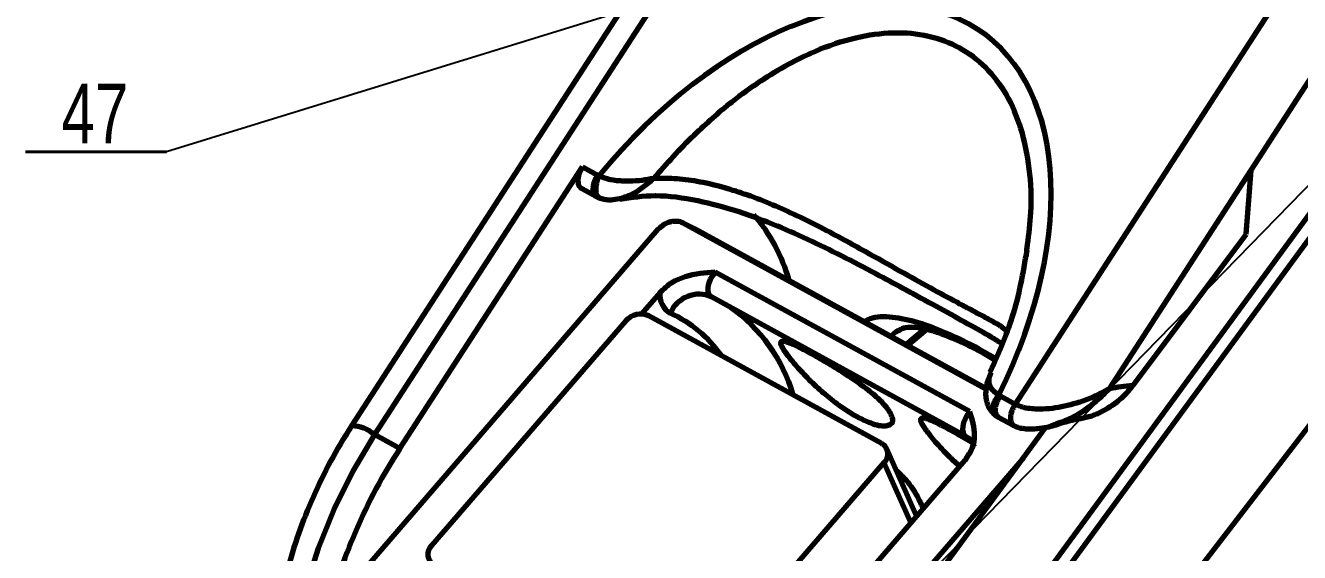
# Model space of a CAD drawing. Header units: millimetres. Extents: x -419 to 9215, y 1224 to 3301.
# Drawn here: x 193.9 to 268.4, y 2706.9 to 2737.7 of the extents above; entities that cross this region are included whole.
import ezdxf

# ---------------------------------------------------------------- set-up
doc = ezdxf.new("R2010")
doc.units = ezdxf.units.MM
for name, color, linetype, lineweight in [('Chu', 241, 'Continuous', 35), ('KHUNG_TEN', 7, 'Continuous', 35), ('Net 0.35', 20, 'Continuous', 35), ('Net 0.7', 7, 'Continuous', 70)]:
    doc.layers.add(name, color=color, linetype=linetype, lineweight=lineweight)
doc.styles.add('SLDTEXTSTYLE11', font='TXT', dxfattribs={"width": 0.75})
doc.styles.get("Standard").update_dxf_attribs({"font": 'arial.ttf'})
doc.dimstyles.new('SLDDIMSTYLE0', dxfattribs={"dimtxt": 0.18, "dimasz": 3.302, "dimexe": 0, "dimexo": 0.0625, "dimgap": 0, "dimtad": 0, "dimtih": 1, "dimtoh": 1, "dimdec": 0, "dimrnd": 1e-09, "dimzin": 0, "dimdsep": 46, "dimtxsty": 'Standard', "dimsah": 1, "dimcen": 0.09, "dimadec": 0, "dimazin": 0, "dimtfac": 3.302, "dimtdec": 0, "dimtofl": 0, "dimtmove": 0, "dimatfit": 3, "dimfxl": 1, "dimfrac": 2, "dimtolj": 1, "dimtzin": 0, "dimarcsym": 0})
doc.dimstyles.new('SLDDIMSTYLE1', dxfattribs={"dimtxt": 0.18, "dimasz": 1.016, "dimexe": 0, "dimexo": 0.0625, "dimgap": 0, "dimtad": 0, "dimtih": 1, "dimtoh": 1, "dimdec": 0, "dimrnd": 1e-09, "dimzin": 0, "dimdsep": 46, "dimtxsty": 'Standard', "dimblk1": 'DOT', "dimblk2": 'DOT', "dimsah": 1, "dimcen": 0.09, "dimadec": 0, "dimazin": 0, "dimtfac": 1.016, "dimtdec": 0, "dimtofl": 0, "dimtmove": 0, "dimatfit": 3, "dimldrblk": 'DOT', "dimfxl": 1, "dimfrac": 2, "dimtolj": 1, "dimtzin": 0, "dimarcsym": 0})

# ---------------------------------------------------------------- blocks, each defined once
blk = doc.blocks.new('SW_NOTE_0_6')
at = {"layer": 'KHUNG_TEN', "color": 0}
for p, q in [((-8.253, 0), (0, 0)), ((0, 0), (-8.253, 0)), ((-8.253, 0), (0, 0)), ((0, 0), (-8.253, 0)), ((-8.253, 0), (0, 0)), ((0, 0), (-8.253, 0))]:
    blk.add_line(p, q, dxfattribs=at)
at = {"layer": 'KHUNG_TEN', "color": 0, "insert": (-4.197, 3.985), "char_height": 3.5, "attachment_point": 2, "style": 'SLDTEXTSTYLE11'}
blk.add_mtext('47', dxfattribs=at)
blk = doc.blocks.new('_Dot')
at = {"color": 0, "linetype": 'ByBlock', "lineweight": -2}
blk.add_line((-0.5, 0), (-1, 0), dxfattribs=at)
at = {"color": 0, "linetype": 'ByBlock', "const_width": 0.5}
blk.add_lwpolyline([(-0.25, 0, 1), (0.25, 0, 1)], format="xyb", close=True, dxfattribs=at)

msp = doc.modelspace()

# ---------------------------------------------------------------- linework, layer by layer
at = {"layer": 'Net 0.7', "color": 7, "linetype": 'Continuous', "lineweight": 70}
for p, q in [((257.001, 2782.263), (212.992, 2714.32)), ((258.338, 2781.748), (214.329, 2713.804)), ((285.12, 2767.048), (251.786, 2715.583)), ((265.584, 2729.276), (282.863, 2755.954)), ((279.267, 2740.727), (246.754, 2696.375)), ((278.033, 2737.619), (250.004, 2699.385)), ((215.817, 2712.988), (226.491, 2729.467)), ((226.491, 2729.467), (227.37, 2728.985)), ((257.3, 2716.487), (265.584, 2729.276)), ((265.288, 2725.525), (265.584, 2729.276)), ((226.404, 2728.218), (227.308, 2727.722)), ((227.281, 2727.737), (227.488, 2727.642)), ((211.663, 2703.525), (230.922, 2725.812)), ((232.398, 2726.164), (232.283, 2726.216)), ((232.351, 2726.197), (250.086, 2716.463)), ((250.086, 2716.505), (233.062, 2725.849)), ((252.492, 2724.916), (252.458, 2724.585)), ((258.663, 2716.671), (265.288, 2725.525)), ((249.127, 2715.148), (234.248, 2723.314)), ((231.006, 2722.102), (229.933, 2720.86)), ((234.016, 2721.873), (248.895, 2713.706)), ((258.657, 2700.94), (274.948, 2722.109)), ((229.011, 2720.442), (217.668, 2707.315)), ((243.99, 2713.279), (230.375, 2720.751)), ((245.5, 2719.022), (246.609, 2719.961)), ((250.907, 2716.066), (251.786, 2715.583)), ((250.618, 2714.948), (250.818, 2714.818)), ((250.794, 2714.831), (251.71, 2714.328)), ((253.9, 2714.326), (254.101, 2714.404)), ((215.817, 2712.988), (214.329, 2713.804)), ((253.584, 2714.231), (242.29, 2698.825)), ((246.028, 2709.023), (244.284, 2712.966)), ((233.851, 2694.931), (248.861, 2712.302)), ((252.273, 2712.443), (245.745, 2704.888)), ((232.77, 2699.026), (244.114, 2712.153))]:
    msp.add_line(p, q, dxfattribs=at)
at = {"layer": 'Net 0.7', "color": 8, "linetype": 'Continuous', "lineweight": 70}
for p, q in [((232.351, 2726.197), (233.062, 2725.849)), ((252.458, 2724.585), (252.422, 2724.237)), ((246.5, 2719.984), (245.415, 2719.069)), ((244.114, 2712.153), (245.677, 2708.617))]:
    msp.add_line(p, q, dxfattribs=at)
at = {"layer": 'Net 0.7', "color": 7, "linetype": 'Continuous', "lineweight": 70, "flags": 128}
msp.add_lwpolyline([(226.491, 2729.467), (226.356, 2729.219), (226.263, 2728.961), (226.219, 2728.714), (226.229, 2728.497), (226.291, 2728.328), (226.4, 2728.22), (226.404, 2728.218)], dxfattribs=at)
at = {"layer": 'Net 0.7', "color": 8, "linetype": 'Continuous', "lineweight": 70, "flags": 128}
for points in [[(234.016, 2721.873), (233.931, 2721.944), (233.861, 2722.075), (233.83, 2722.248), (233.841, 2722.452), (233.892, 2722.674), (233.981, 2722.902), (234.102, 2723.119), (234.248, 2723.314)], [(249.127, 2715.148), (248.981, 2714.953), (248.86, 2714.735), (248.771, 2714.508), (248.72, 2714.285), (248.709, 2714.081), (248.74, 2713.908), (248.81, 2713.777), (248.895, 2713.706)], [(214.329, 2713.804), (213.055, 2711.662), (211.946, 2709.431), (211.026, 2707.156), (210.314, 2704.884), (209.824, 2702.661), (209.565, 2700.533), (209.544, 2698.542), (209.761, 2696.73), (210.21, 2695.133), (210.884, 2693.783), (211.768, 2692.708), (211.797, 2692.681)]]:
    msp.add_lwpolyline(points, dxfattribs=at)
at = {"layer": 'Net 0.7', "color": 7, "linetype": 'Continuous', "lineweight": 70}
for centre, radius, start, end in [((228.935, 2720.134), 9.999, 15.63974, 40.73844), ((232.274, 2722.001), 1.272, 175.44803, 239.41459), ((233.302, 2720.2), 1.818, 66.17028, 157.1535), ((229.897, 2719.7), 1.156, 65.53491, 139.99809), ((259.59, 2704.65), 12.057, 94.40978, 100.95081), ((241.616, 2696.031), 30.873, 146.68425, 167.01709), ((243.634, 2712.67), 0.705, 312.85895, 59.7205), ((218.147, 2706.798), 0.705, 132.85895, 239.7205)]:
    msp.add_arc(centre, radius, start, end, dxfattribs=at)
at = {"layer": 'Net 0.7', "color": 8, "linetype": 'Continuous', "lineweight": 70}
for centre, radius, start, end in [((229.609, 2713.423), 9.588, 16.34669, 54.79609), ((228.492, 2714.065), 7.525, 35.31025, 65.37542), ((212.918, 2712.135), 2.186, 49.79301, 88.05387)]:
    msp.add_arc(centre, radius, start, end, dxfattribs=at)
at = {"layer": 'Net 0.7', "color": 7, "linetype": 'Continuous', "lineweight": 70}
msp.add_ellipse((236.834, 2718.968), major_axis=(13.007, 18.37), ratio=0.600737, start_param=4.971201, end_param=7.73269, dxfattribs=at)
at = {"layer": 'Net 0.7', "color": 8, "linetype": 'Continuous', "lineweight": 70}
for points, knots in [([(230.652, 2728.785), (231.423, 2729.651), (232.855, 2731.26), (234.995, 2733.125), (236.857, 2734.483), (238.479, 2735.466), (240.324, 2736.37), (242.386, 2737.07), (244.644, 2737.389), (246.719, 2737.205), (248.567, 2736.515), (250.124, 2735.336), (251.338, 2733.715), (252.195, 2731.687), (252.652, 2729.346), (252.761, 2727.04), (252.572, 2725.543), (252.492, 2724.916)], [0, 0, 0, 0, 0.095458, 0.177432, 0.235047, 0.288398, 0.337621, 0.411031, 0.477784, 0.542141, 0.603943, 0.66575, 0.730103, 0.796861, 0.870266, 0.945604, 1, 1, 1, 1]), ([(227.37, 2728.985), (227.322, 2728.903), (227.226, 2728.74), (227.133, 2728.477), (227.089, 2728.227), (227.098, 2728.006), (227.164, 2727.841), (227.23, 2727.75), (227.281, 2727.738), (227.282, 2727.737)], [0, 0, 0, 0, 0.166106, 0.332213, 0.498319, 0.664426, 0.830532, 0.996638, 1, 1, 1, 1]), ([(227.453, 2728.947), (227.416, 2728.862), (227.342, 2728.691), (227.28, 2728.42), (227.256, 2728.163), (227.277, 2727.935), (227.344, 2727.759), (227.452, 2727.646), (227.547, 2727.629), (227.595, 2727.621)], [0, 0, 0, 0, 0.142675, 0.285658, 0.42884, 0.57107, 0.712703, 0.855848, 1, 1, 1, 1]), ([(228.668, 2727.613), (228.916, 2727.69), (229.401, 2727.842), (230.073, 2728.272), (230.461, 2728.615), (230.652, 2728.785)], [0, 0, 0, 0, 0.345605, 0.676382, 1, 1, 1, 1]), ([(251.289, 2719.885), (251.184, 2719.967), (250.947, 2720.153), (250.412, 2720.459), (249.782, 2720.796), (249.112, 2721.151), (248.172, 2721.648), (246.847, 2722.356), (245.027, 2723.379), (243.312, 2724.346), (241.755, 2725.21), (240.365, 2725.945), (238.91, 2726.669), (237.422, 2727.332), (236.017, 2727.87), (234.594, 2728.318), (233.216, 2728.625), (231.873, 2728.8), (231.049, 2728.789), (230.652, 2728.783)], [0, 0, 0, 0, 0.045217, 0.102133, 0.150144, 0.194642, 0.237549, 0.319122, 0.400731, 0.487998, 0.538175, 0.59506, 0.65873, 0.715837, 0.776219, 0.829835, 0.890548, 0.947228, 1, 1, 1, 1]), ([(250.785, 2718.157), (250.514, 2718.32), (249.498, 2718.931), (247.891, 2719.709), (246.093, 2720.414), (244.57, 2720.703), (243.55, 2720.711), (243.078, 2720.468), (242.969, 2720.411)], [0, 0, 0, 0, 0.0778206, 0.2915707, 0.5104683, 0.7206648, 0.9355425, 1, 1, 1, 1]), ([(244.548, 2719.545), (244.661, 2719.674), (244.824, 2719.861), (245.038, 2719.926), (245.104, 2719.946)], [0, 0, 0, 0, 0.68967, 1, 1, 1, 1]), ([(250.831, 2716.115), (250.708, 2716.199), (250.478, 2716.356), (250.278, 2716.693), (250.227, 2717.073), (250.341, 2717.338), (250.396, 2717.465)], [0, 0, 0, 0, 0.208943, 0.388765, 0.705808, 1, 1, 1, 1]), ([(250.627, 2714.958), (250.595, 2714.986), (250.525, 2715.046), (250.475, 2715.203), (250.479, 2715.409), (250.547, 2715.644), (250.663, 2715.889), (250.775, 2716.04), (250.831, 2716.115)], [0, 0, 0, 0, 0.144157, 0.314446, 0.484021, 0.655405, 0.827996, 1, 1, 1, 1]), ([(250.82, 2714.818), (250.818, 2714.819), (250.768, 2714.831), (250.701, 2714.922), (250.635, 2715.087), (250.626, 2715.308), (250.671, 2715.558), (250.763, 2715.821), (250.859, 2715.984), (250.907, 2716.066)], [0, 0, 0, 0, 0.0046745, 0.1705621, 0.3364497, 0.5023373, 0.6682248, 0.8341124, 1, 1, 1, 1]), ([(254.101, 2714.404), (254.426, 2714.515), (255.214, 2714.787), (256.251, 2715.514), (256.954, 2716.128), (257.267, 2716.453), (257.3, 2716.487)], [0, 0, 0, 0, 0.258938, 0.629861, 0.961758, 1, 1, 1, 1]), ([(251.786, 2715.583), (251.738, 2715.502), (251.642, 2715.339), (251.549, 2715.076), (251.505, 2714.826), (251.514, 2714.605), (251.58, 2714.44), (251.646, 2714.349), (251.696, 2714.337), (251.696, 2714.337)], [0, 0, 0, 0, 0.1662742, 0.3325483, 0.4988225, 0.6650966, 0.8313708, 0.997645, 1, 1, 1, 1])]:
    msp.add_open_spline(points, degree=3, knots=knots, dxfattribs=at)
at = {"layer": 'Net 0.7', "color": 7, "linetype": 'Continuous', "lineweight": 70}
for points, knots in [([(227.453, 2728.947), (227.437, 2728.953), (227.409, 2728.964), (227.382, 2728.978), (227.37, 2728.985)], [0, 0, 0, 0, 0.559988, 1, 1, 1, 1]), ([(230.652, 2728.785), (230.431, 2728.743), (229.984, 2728.659), (229.216, 2728.607), (228.512, 2728.639), (227.891, 2728.753), (227.606, 2728.879), (227.453, 2728.947)], [0, 0, 0, 0, 0.223063, 0.451632, 0.697954, 0.837664, 1, 1, 1, 1]), ([(227.487, 2727.645), (227.609, 2727.61), (227.829, 2727.546), (228.226, 2727.533), (228.486, 2727.577), (228.644, 2727.604)], [0, 0, 0, 0, 0.331098, 0.594184, 1, 1, 1, 1]), ([(228.679, 2727.575), (229.357, 2727.677), (230.755, 2727.889), (233.149, 2727.56), (235.546, 2726.915), (237.791, 2726.07), (239.887, 2725.136), (241.893, 2724.145), (243.76, 2723.163), (244.895, 2722.548), (245.412, 2722.267)], [0, 0, 0, 0, 0.140498, 0.290018, 0.428783, 0.555963, 0.671101, 0.784803, 0.902037, 1, 1, 1, 1]), ([(230.922, 2725.812), (231.031, 2725.918), (231.225, 2726.105), (231.555, 2726.243), (231.809, 2726.295), (232.01, 2726.299), (232.196, 2726.269), (232.3, 2726.221), (232.351, 2726.197)], [0, 0, 0, 0, 0.282814, 0.500458, 0.632152, 0.758769, 0.881087, 1, 1, 1, 1]), ([(252.465, 2724.594), (252.238, 2723.27), (251.821, 2720.843), (250.785, 2718.52), (250.314, 2717.465)], [0, 0, 0, 0, 0.545821, 1, 1, 1, 1]), ([(234.248, 2723.314), (233.66, 2723.261), (232.797, 2723.182), (231.657, 2722.712), (231.23, 2722.312), (231.006, 2722.102)], [0, 0, 0, 0, 0.502719, 0.738998, 1, 1, 1, 1]), ([(245.412, 2722.267), (245.535, 2722.201), (246.324, 2721.775), (247.644, 2721.05), (249.246, 2720.17), (250.437, 2719.496), (250.919, 2719.187), (251.109, 2719.065)], [0, 0, 0, 0, 0.048032, 0.307443, 0.571691, 0.831079, 1, 1, 1, 1]), ([(245.089, 2719.975), (245.216, 2720.023), (245.449, 2720.112), (246.03, 2720.095), (246.699, 2719.959), (247.502, 2719.706), (248.524, 2719.283), (249.58, 2718.779), (250.342, 2718.336), (250.604, 2718.184)], [0, 0, 0, 0, 0.19758, 0.36274, 0.495758, 0.613193, 0.752264, 0.914887, 1, 1, 1, 1]), ([(242.539, 2714.835), (242.238, 2715.015), (241.63, 2715.379), (240.693, 2716.124), (239.82, 2716.926), (239.07, 2717.715), (238.501, 2718.399), (238.15, 2718.916), (238.043, 2719.223), (238.198, 2719.309), (238.615, 2719.182), (239.28, 2718.865), (240.149, 2718.394), (241.14, 2717.816), (242.155, 2717.174), (243.091, 2716.511), (243.882, 2715.856), (244.201, 2715.469), (244.36, 2715.278)], [0, 0, 0, 0, 0.062158, 0.125619, 0.186959, 0.250029, 0.313013, 0.374406, 0.437928, 0.500095, 0.562274, 0.625652, 0.686924, 0.74991, 0.81291, 0.874333, 0.937866, 1, 1, 1, 1]), ([(250.36, 2717.394), (250.309, 2717.274), (250.199, 2717.014), (250.053, 2716.473), (250.049, 2715.898), (250.209, 2715.446), (250.398, 2715.153), (250.547, 2715.022), (250.626, 2714.953)], [0, 0, 0, 0, 0.171136, 0.368116, 0.619203, 0.785436, 0.886507, 1, 1, 1, 1]), ([(255.782, 2714.805), (255.829, 2714.81), (256.112, 2714.838), (256.807, 2715.101), (257.656, 2715.607), (258.3, 2716.215), (258.57, 2716.554), (258.663, 2716.671)], [0, 0, 0, 0, 0.042009, 0.253898, 0.625274, 0.870949, 1, 1, 1, 1]), ([(250.907, 2716.066), (250.892, 2716.074), (250.866, 2716.089), (250.842, 2716.107), (250.831, 2716.115)], [0, 0, 0, 0, 0.559969, 1, 1, 1, 1]), ([(257.3, 2716.487), (256.939, 2716.294), (256.216, 2715.907), (254.889, 2715.482), (253.622, 2715.265), (252.675, 2715.301), (252.126, 2715.423), (251.897, 2715.531), (251.786, 2715.583)], [0, 0, 0, 0, 0.242543, 0.485556, 0.723436, 0.8618, 0.932818, 1, 1, 1, 1]), ([(244.36, 2715.278), (244.484, 2715.053), (244.734, 2714.602), (244.416, 2714.274), (243.668, 2714.296), (242.915, 2714.655), (242.539, 2714.835)], [0, 0, 0, 0, 0.249992, 0.499973, 0.749953, 1, 1, 1, 1]), ([(248.861, 2712.302), (249.03, 2712.549), (249.345, 2713.011), (249.488, 2714.023), (249.273, 2714.69), (249.127, 2715.148)], [0, 0, 0, 0, 0.265775, 0.497289, 1, 1, 1, 1]), ([(248.555, 2711.948), (248.347, 2712.135), (247.807, 2712.621), (247.105, 2713.393), (246.528, 2714.113), (246.241, 2714.602), (246.273, 2714.816), (246.634, 2714.759), (247.31, 2714.453), (248.249, 2713.953), (248.978, 2713.52), (249.341, 2713.305)], [0, 0, 0, 0, 0.0738998, 0.1914297, 0.3069136, 0.4228507, 0.5404162, 0.654601, 0.7723896, 0.8866926, 1, 1, 1, 1]), ([(254.12, 2714.356), (254.207, 2714.387), (254.795, 2714.597), (255.329, 2714.701), (255.784, 2714.789)], [0, 0, 0, 0, 0.1474026, 1, 1, 1, 1]), ([(212.992, 2714.32), (212.772, 2713.969), (212.137, 2712.963), (211.201, 2711.216), (210.254, 2709.086), (209.495, 2706.922), (208.936, 2704.757), (208.595, 2702.62), (208.487, 2700.54), (208.632, 2698.548), (209.034, 2696.758), (209.661, 2695.201), (210.481, 2693.92), (211.251, 2693.019), (211.805, 2692.648), (211.958, 2692.546)], [0, 0, 0, 0, 0.045846, 0.131809, 0.217899, 0.304231, 0.391044, 0.478582, 0.567062, 0.656543, 0.746432, 0.825009, 0.900055, 0.972389, 1, 1, 1, 1]), ([(248.811, 2713.748), (248.918, 2713.689), (249.177, 2713.546), (249.364, 2713.217), (249.371, 2713.173), (249.374, 2713.158)], [0, 0, 0, 0, 0.316681, 0.766117, 1, 1, 1, 1]), ([(251.696, 2714.336), (251.805, 2714.289), (252.015, 2714.198), (252.395, 2714.146), (252.755, 2714.135), (253.174, 2714.164), (253.636, 2714.226), (253.937, 2714.31), (254.079, 2714.349)], [0, 0, 0, 0, 0.170136, 0.328658, 0.4686, 0.591719, 0.807575, 1, 1, 1, 1]), ([(244.841, 2711.707), (244.966, 2711.591), (245.378, 2711.209), (245.964, 2710.43), (246.263, 2709.793), (246.414, 2709.47)], [0, 0, 0, 0, 0.178555, 0.584436, 1, 1, 1, 1])]:
    msp.add_open_spline(points, degree=3, knots=knots, dxfattribs=at)

# ---------------------------------------------------------------- block references
at = {"layer": 'Chu'}
msp.add_blockref('SW_NOTE_0_6', (202.175, 2730.348), dxfattribs=at)

# ---------------------------------------------------------------- leaders
at = {"layer": 'Net 0.35'}
for points, dimstyle in [([(336.128, 2771.67), (202.175, 2730.348)], 'SLDDIMSTYLE1'), ([(299.174, 2759.411), (202.175, 2659.921)], 'SLDDIMSTYLE0'), ([(325.071, 2754.318), (204.514, 2616.18)], 'SLDDIMSTYLE1')]:
    msp.add_leader(points, dimstyle=dimstyle, dxfattribs=at)

doc.saveas('drawing.dxf')
